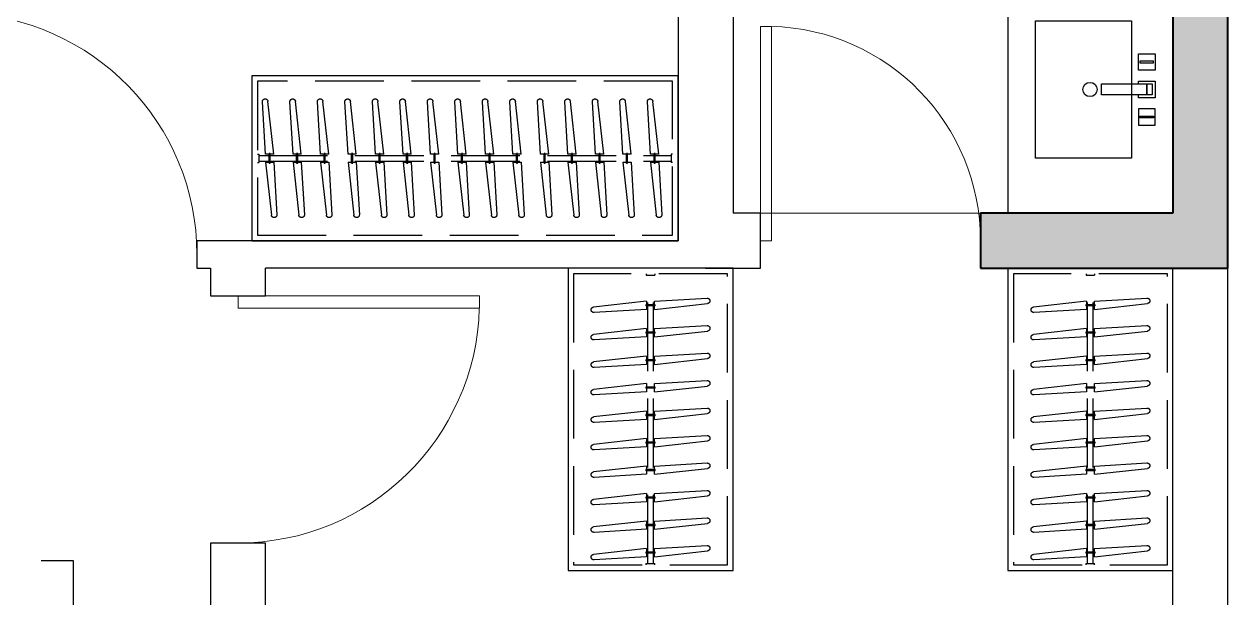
# Model space of a CAD drawing. Extents: x 3753737 to 4713801, y -857380 to 24339.
# Drawn here: x 4514970 to 4519349, y -763446 to -761358 of the extents above; entities that cross this region are included whole.
import ezdxf

# ---------------------------------------------------------------- set-up
doc = ezdxf.new("R2010")
doc.units = 0
doc.header["$LTSCALE"] = 1000
doc.header["$MEASUREMENT"] = 0
doc.linetypes.add('A户型$0$DASH', pattern=[0.35, 0.25, -0.1])
doc.layers.get('0').update_dxf_attribs({"linetype": 'CONTINUOUS'})
for name, color, linetype in [('!!电气', 1, 'CONTINUOUS'), ('5fur', 175, 'CONTINUOUS'), ('LVTRY', 252, 'CONTINUOUS'), ('WALL', 252, 'CONTINUOUS')]:
    doc.layers.add(name, color=color, linetype=linetype)
for name, color, linetype, lineweight in [('COLUMN', 252, 'CONTINUOUS', 40), ('PUB_HATCH', 8, 'CONTINUOUS', 9), ('WINDOW', 146, 'CONTINUOUS', 20)]:
    doc.layers.add(name, color=color, linetype=linetype, lineweight=lineweight)

# ---------------------------------------------------------------- blocks, each defined once
blk = doc.blocks.new('A$C1E0F638F')
for points in [[(499.7, 435.1), (499.7, 85.1), (0, 85.1), (0, 435.1)], [(269.9, 30), (229.9, 30), (229.9, 195), (269.9, 195)], [(119.9, 0), (179.9, 0), (179.9, 60), (119.9, 60)], [(146.9, 55), (152.9, 55), (152.9, 5), (146.9, 5)], [(379.9, 0), (319.9, 0), (319.9, 60), (379.9, 60)], [(352.9, 55), (346.9, 55), (346.9, 5), (352.9, 5)], [(229.9, 30), (269.9, 30), (269.9, 10), (229.9, 10)]]:
    blk.add_lwpolyline(points, close=True)
blk.add_lwpolyline([(269.9, 60), (279.9, 60), (279.9, 0), (219.9, 0), (219.9, 60), (229.9, 60)])
blk.add_circle((249.9, 236.3), 26)
blk = doc.blocks.new('GDGDRGDGRD')
at = {"layer": 'LVTRY', "color": 252}
blk.add_lwpolyline([(490882.6, 522448.5), (490282.6, 522448.5), (490282.6, 523348.5), (490882.6, 523348.5)], close=True, dxfattribs=at)
at = {"layer": 'LVTRY', "color": 252, "xscale": -1, "rotation": 270}
blk.add_blockref('A$C1E0F638F', (490347.5, 522648.8), dxfattribs=at)
blk = doc.blocks.new('GFDGFSDFGD')
at = {"layer": 'PUB_HATCH'}
blk.add_hatch(color=256, dxfattribs=at).paths.add_polyline_path([(470116.5, 373023.7), (470116.5, 372823.7), (470516.6, 372823.7), (470516.6, 370223.7), (469816.6, 370223.7), (469816.6, 370023.7), (470716.6, 370023.7), (470716.6, 373023.7)])
at = {"layer": 'COLUMN', "color": 252}
for p, q in [((470716.6, 370023.7), (470716.6, 373023.7)), ((470516.6, 372823.7), (470516.6, 370223.7)), ((470516.6, 370223.7), (469816.6, 370223.7)), ((469816.6, 370223.7), (469816.6, 370023.7)), ((469816.6, 370023.7), (470716.6, 370023.7))]:
    blk.add_line(p, q, dxfattribs=at)
blk = doc.blocks.new('FGDGDGRDGRRD')
at = {"color": 252}
for p, q in [((421234.8, 367858.3), (421234.8, 368458.3)), ((421234.8, 368458.3), (422784.8, 368458.3)), ((421234.8, 367858.3), (421234.8, 368458.3)), ((421234.8, 368458.3), (422784.8, 368458.3)), ((422784.8, 368458.3), (422784.8, 367858.3)), ((422784.8, 368458.3), (422784.8, 368458.3)), ((422784.8, 368458.3), (422784.8, 367858.3)), ((422784.8, 368458.3), (422784.8, 368458.3)), ((422784.8, 367858.3), (421234.8, 367858.3)), ((422784.8, 367858.3), (421234.8, 367858.3)), ((419434.8, 366658.6), (419434.8, 367758.3)), ((419434.8, 367758.3), (420034.8, 367758.3)), ((419434.8, 366658.6), (419434.8, 367758.3)), ((419434.8, 367758.3), (420034.8, 367758.3)), ((420034.8, 367758.3), (420034.8, 366658.6)), ((420034.8, 367758.3), (420034.8, 366658.6)), ((421034.8, 366658.6), (421034.8, 367758.3)), ((421034.8, 367758.3), (421634.8, 367758.3)), ((421034.8, 366658.6), (421034.8, 367758.3)), ((421034.8, 367758.3), (421634.8, 367758.3)), ((421634.8, 367758.3), (421634.8, 366658.6)), ((421634.8, 367758.3), (421634.8, 366658.6)), ((420034.8, 366658.6), (419434.8, 366658.6)), ((420034.8, 366658.6), (419434.8, 366658.6)), ((420034.8, 366658.6), (420034.8, 366658.6)), ((420034.8, 366658.6), (420034.8, 366658.6)), ((421634.8, 366658.6), (421034.8, 366658.6)), ((421634.8, 366658.6), (421034.8, 366658.6)), ((421634.8, 366658.6), (421634.8, 366658.6)), ((421634.8, 366658.6), (421634.8, 366658.6))]:
    blk.add_line(p, q, dxfattribs=at)
at = {"layer": '5fur', "color": 252, "linetype": 'A户型$0$DASH'}
for p, q in [((421234.8, 367858.3), (421234.8, 368458.3)), ((421234.8, 368458.3), (422784.8, 368458.3)), ((421234.8, 367858.3), (421234.8, 368458.3)), ((421234.8, 368458.3), (422784.8, 368458.3)), ((421254.8, 367878.3), (421254.8, 368438.3)), ((421254.8, 368438.3), (422764.8, 368438.3)), ((421254.8, 367878.3), (421254.8, 368438.3)), ((421254.8, 368438.3), (422764.8, 368438.3)), ((422764.8, 368438.3), (422764.8, 367878.3)), ((422764.8, 368438.3), (422764.8, 367878.3)), ((422784.8, 368458.3), (422784.8, 367858.3)), ((422784.8, 368458.3), (422784.8, 367858.3)), ((421305.1, 368172.6), (421326.4, 368365.3)), ((421305.1, 368172.6), (421326.4, 368365.3)), ((421335.1, 368172.6), (421346.3, 368363.8)), ((421335.1, 368172.6), (421346.4, 368363.8)), ((421405.1, 368172.6), (421426.4, 368365.3)), ((421405.1, 368172.6), (421426.4, 368365.3)), ((421435.1, 368172.6), (421446.3, 368363.8)), ((421435.1, 368172.6), (421446.4, 368363.8)), ((421505.1, 368172.6), (421526.4, 368365.3)), ((421505.1, 368172.6), (421526.4, 368365.3)), ((421535.1, 368172.6), (421546.3, 368363.8)), ((421535.1, 368172.6), (421546.4, 368363.8)), ((421605.1, 368172.6), (421626.4, 368365.3)), ((421605.1, 368172.6), (421626.4, 368365.3)), ((421635.1, 368172.6), (421646.3, 368363.8)), ((421635.1, 368172.6), (421646.4, 368363.8)), ((421705.1, 368172.6), (421726.4, 368365.3)), ((421705.1, 368172.6), (421726.4, 368365.3)), ((421735.1, 368172.6), (421746.3, 368363.8)), ((421735.1, 368172.6), (421746.4, 368363.8)), ((421805.1, 368172.6), (421826.4, 368365.3)), ((421805.1, 368172.6), (421826.4, 368365.3)), ((421835.1, 368172.6), (421846.3, 368363.8)), ((421835.1, 368172.6), (421846.4, 368363.8)), ((421905.1, 368172.6), (421926.4, 368365.3)), ((421905.1, 368172.6), (421926.4, 368365.3)), ((421935.1, 368172.6), (421946.3, 368363.8)), ((421935.1, 368172.6), (421946.4, 368363.8)), ((422005.1, 368172.6), (422026.4, 368365.3)), ((422005.1, 368172.6), (422026.4, 368365.3)), ((422035.1, 368172.6), (422046.3, 368363.8)), ((422035.1, 368172.6), (422046.4, 368363.8)), ((422105.1, 368172.6), (422126.4, 368365.3)), ((422105.1, 368172.6), (422126.4, 368365.3)), ((422135.1, 368172.6), (422146.3, 368363.8)), ((422135.1, 368172.6), (422146.4, 368363.8)), ((422205.1, 368172.6), (422226.4, 368365.3)), ((422205.1, 368172.6), (422226.4, 368365.3)), ((422235.1, 368172.6), (422246.3, 368363.8)), ((422235.1, 368172.6), (422246.4, 368363.8)), ((422305.1, 368172.6), (422326.4, 368365.3)), ((422305.1, 368172.6), (422326.4, 368365.3)), ((422335.1, 368172.6), (422346.3, 368363.8)), ((422335.1, 368172.6), (422346.4, 368363.8)), ((422405.1, 368172.6), (422426.4, 368365.3)), ((422405.1, 368172.6), (422426.4, 368365.3)), ((422435.1, 368172.6), (422446.3, 368363.8)), ((422435.1, 368172.6), (422446.4, 368363.8)), ((422505.1, 368172.6), (422526.4, 368365.3)), ((422505.1, 368172.6), (422526.4, 368365.3)), ((422535.1, 368172.6), (422546.3, 368363.8)), ((422535.1, 368172.6), (422546.4, 368363.8)), ((422605.1, 368172.6), (422626.4, 368365.3)), ((422605.1, 368172.6), (422626.4, 368365.3)), ((422635.1, 368172.6), (422646.3, 368363.8)), ((422635.1, 368172.6), (422646.4, 368363.8)), ((422705.1, 368172.6), (422726.4, 368365.3)), ((422705.1, 368172.6), (422726.4, 368365.3)), ((422735.1, 368172.6), (422746.3, 368363.8)), ((422735.1, 368172.6), (422746.4, 368363.8)), ((421254.8, 368173.6), (421259.8, 368173.6)), ((421254.8, 368173.6), (421259.8, 368173.6)), ((421259.8, 368173.6), (421259.8, 368143.1)), ((421259.8, 368173.6), (421259.8, 368143.1)), ((422759.8, 368168.6), (421259.8, 368168.6)), ((422759.8, 368168.6), (421259.8, 368168.6)), ((421305.1, 368172.6), (421318.1, 368172.6)), ((421305.1, 368172.6), (421318.1, 368172.6)), ((421318.1, 368175.6), (421322.1, 368175.6)), ((421318.1, 368141), (421318.1, 368175.6)), ((421318.1, 368175.6), (421322.1, 368175.6)), ((421318.1, 368141), (421318.1, 368175.6)), ((421322.1, 368141), (421322.1, 368175.6)), ((421322.1, 368141), (421322.1, 368175.6)), ((421322.1, 368172.6), (421335.1, 368172.6)), ((421322.1, 368172.6), (421335.1, 368172.6)), ((421405.1, 368172.6), (421418.1, 368172.6)), ((421405.1, 368172.6), (421418.1, 368172.6)), ((421418.1, 368175.6), (421422.1, 368175.6)), ((421418.1, 368141), (421418.1, 368175.6)), ((421418.1, 368175.6), (421422.1, 368175.6)), ((421418.1, 368141), (421418.1, 368175.6)), ((421422.1, 368141), (421422.1, 368175.6)), ((421422.1, 368141), (421422.1, 368175.6)), ((421422.1, 368172.6), (421435.1, 368172.6)), ((421422.1, 368172.6), (421435.1, 368172.6)), ((421505.1, 368172.6), (421518.1, 368172.6)), ((421505.1, 368172.6), (421518.1, 368172.6)), ((421518.1, 368175.6), (421522.1, 368175.6)), ((421518.1, 368141), (421518.1, 368175.6)), ((421518.1, 368175.6), (421522.1, 368175.6)), ((421518.1, 368141), (421518.1, 368175.6)), ((421522.1, 368141), (421522.1, 368175.6)), ((421522.1, 368141), (421522.1, 368175.6)), ((421522.1, 368172.6), (421535.1, 368172.6)), ((421522.1, 368172.6), (421535.1, 368172.6)), ((421605.1, 368172.6), (421618.1, 368172.6)), ((421605.1, 368172.6), (421618.1, 368172.6)), ((421618.1, 368175.6), (421622.1, 368175.6)), ((421618.1, 368141), (421618.1, 368175.6)), ((421618.1, 368175.6), (421622.1, 368175.6)), ((421618.1, 368141), (421618.1, 368175.6)), ((421622.1, 368141), (421622.1, 368175.6)), ((421622.1, 368141), (421622.1, 368175.6)), ((421622.1, 368172.6), (421635.1, 368172.6)), ((421622.1, 368172.6), (421635.1, 368172.6)), ((421705.1, 368172.6), (421718.1, 368172.6)), ((421705.1, 368172.6), (421718.1, 368172.6)), ((421718.1, 368175.6), (421722.1, 368175.6)), ((421718.1, 368141), (421718.1, 368175.6)), ((421718.1, 368175.6), (421722.1, 368175.6)), ((421718.1, 368141), (421718.1, 368175.6)), ((421722.1, 368141), (421722.1, 368175.6)), ((421722.1, 368141), (421722.1, 368175.6)), ((421722.1, 368172.6), (421735.1, 368172.6)), ((421722.1, 368172.6), (421735.1, 368172.6)), ((421805.1, 368172.6), (421818.1, 368172.6)), ((421805.1, 368172.6), (421818.1, 368172.6)), ((421818.1, 368175.6), (421822.1, 368175.6)), ((421818.1, 368141), (421818.1, 368175.6)), ((421818.1, 368175.6), (421822.1, 368175.6)), ((421818.1, 368141), (421818.1, 368175.6)), ((421822.1, 368141), (421822.1, 368175.6)), ((421822.1, 368141), (421822.1, 368175.6)), ((421822.1, 368172.6), (421835.1, 368172.6)), ((421822.1, 368172.6), (421835.1, 368172.6)), ((421905.1, 368172.6), (421918.1, 368172.6)), ((421905.1, 368172.6), (421918.1, 368172.6)), ((421918.1, 368175.6), (421922.1, 368175.6)), ((421918.1, 368141), (421918.1, 368175.6)), ((421918.1, 368175.6), (421922.1, 368175.6)), ((421918.1, 368141), (421918.1, 368175.6)), ((421922.1, 368141), (421922.1, 368175.6)), ((421922.1, 368141), (421922.1, 368175.6)), ((421922.1, 368172.6), (421935.1, 368172.6)), ((421922.1, 368172.6), (421935.1, 368172.6)), ((422005.1, 368172.6), (422018.1, 368172.6)), ((422005.1, 368172.6), (422018.1, 368172.6)), ((422018.1, 368175.6), (422022.1, 368175.6)), ((422018.1, 368141), (422018.1, 368175.6)), ((422018.1, 368175.6), (422022.1, 368175.6)), ((422018.1, 368141), (422018.1, 368175.6)), ((422022.1, 368141), (422022.1, 368175.6)), ((422022.1, 368141), (422022.1, 368175.6)), ((422022.1, 368172.6), (422035.1, 368172.6)), ((422022.1, 368172.6), (422035.1, 368172.6)), ((422105.1, 368172.6), (422118.1, 368172.6)), ((422105.1, 368172.6), (422118.1, 368172.6)), ((422118.1, 368175.6), (422122.1, 368175.6)), ((422118.1, 368141), (422118.1, 368175.6)), ((422118.1, 368175.6), (422122.1, 368175.6)), ((422118.1, 368141), (422118.1, 368175.6)), ((422122.1, 368141), (422122.1, 368175.6)), ((422122.1, 368141), (422122.1, 368175.6)), ((422122.1, 368172.6), (422135.1, 368172.6)), ((422122.1, 368172.6), (422135.1, 368172.6)), ((422205.1, 368172.6), (422218.1, 368172.6)), ((422205.1, 368172.6), (422218.1, 368172.6)), ((422218.1, 368175.6), (422222.1, 368175.6)), ((422218.1, 368141), (422218.1, 368175.6)), ((422218.1, 368175.6), (422222.1, 368175.6)), ((422218.1, 368141), (422218.1, 368175.6)), ((422222.1, 368141), (422222.1, 368175.6)), ((422222.1, 368141), (422222.1, 368175.6)), ((422222.1, 368172.6), (422235.1, 368172.6)), ((422222.1, 368172.6), (422235.1, 368172.6)), ((422305.1, 368172.6), (422318.1, 368172.6)), ((422305.1, 368172.6), (422318.1, 368172.6)), ((422318.1, 368175.6), (422322.1, 368175.6)), ((422318.1, 368141), (422318.1, 368175.6)), ((422318.1, 368175.6), (422322.1, 368175.6)), ((422318.1, 368141), (422318.1, 368175.6)), ((422322.1, 368141), (422322.1, 368175.6)), ((422322.1, 368141), (422322.1, 368175.6)), ((422322.1, 368172.6), (422335.1, 368172.6)), ((422322.1, 368172.6), (422335.1, 368172.6)), ((422405.1, 368172.6), (422418.1, 368172.6)), ((422405.1, 368172.6), (422418.1, 368172.6)), ((422418.1, 368175.6), (422422.1, 368175.6)), ((422418.1, 368141), (422418.1, 368175.6)), ((422418.1, 368175.6), (422422.1, 368175.6)), ((422418.1, 368141), (422418.1, 368175.6)), ((422422.1, 368141), (422422.1, 368175.6)), ((422422.1, 368141), (422422.1, 368175.6)), ((422422.1, 368172.6), (422435.1, 368172.6)), ((422422.1, 368172.6), (422435.1, 368172.6)), ((422505.1, 368172.6), (422518.1, 368172.6)), ((422505.1, 368172.6), (422518.1, 368172.6)), ((422518.1, 368175.6), (422522.1, 368175.6)), ((422518.1, 368141), (422518.1, 368175.6)), ((422518.1, 368175.6), (422522.1, 368175.6)), ((422518.1, 368141), (422518.1, 368175.6)), ((422522.1, 368141), (422522.1, 368175.6)), ((422522.1, 368141), (422522.1, 368175.6)), ((422522.1, 368172.6), (422535.1, 368172.6)), ((422522.1, 368172.6), (422535.1, 368172.6)), ((422605.1, 368172.6), (422618.1, 368172.6)), ((422605.1, 368172.6), (422618.1, 368172.6)), ((422618.1, 368175.6), (422622.1, 368175.6)), ((422618.1, 368141), (422618.1, 368175.6)), ((422618.1, 368175.6), (422622.1, 368175.6)), ((422618.1, 368141), (422618.1, 368175.6)), ((422622.1, 368141), (422622.1, 368175.6)), ((422622.1, 368141), (422622.1, 368175.6)), ((422622.1, 368172.6), (422635.1, 368172.6)), ((422622.1, 368172.6), (422635.1, 368172.6)), ((422705.1, 368172.6), (422718.1, 368172.6)), ((422705.1, 368172.6), (422718.1, 368172.6)), ((422718.1, 368175.6), (422722.1, 368175.6)), ((422718.1, 368141), (422718.1, 368175.6)), ((422718.1, 368175.6), (422722.1, 368175.6)), ((422718.1, 368141), (422718.1, 368175.6)), ((422722.1, 368141), (422722.1, 368175.6)), ((422722.1, 368141), (422722.1, 368175.6)), ((422722.1, 368172.6), (422735.1, 368172.6)), ((422722.1, 368172.6), (422735.1, 368172.6)), ((422764.8, 368173.6), (422759.8, 368173.6)), ((422764.8, 368173.6), (422759.8, 368173.6)), ((422759.8, 368173.6), (422759.8, 368143.1)), ((422759.8, 368173.6), (422759.8, 368143.1)), ((421254.8, 368143.1), (421259.8, 368143.1)), ((421254.8, 368143.1), (421259.8, 368143.1)), ((422759.8, 368148.1), (421259.8, 368148.1)), ((422759.8, 368148.1), (421259.8, 368148.1)), ((421305.1, 368144), (421293.9, 367952.9)), ((421305.1, 368144), (421293.9, 367952.9)), ((421318.1, 368144), (421305.1, 368144)), ((421318.1, 368144), (421305.1, 368144)), ((421335.1, 368144), (421313.8, 367951.3)), ((421335.1, 368144), (421313.8, 367951.3)), ((421322.1, 368141), (421318.1, 368141)), ((421322.1, 368141), (421318.1, 368141)), ((421335.1, 368144), (421322.1, 368144)), ((421335.1, 368144), (421322.1, 368144)), ((421405.1, 368144), (421393.9, 367952.9)), ((421405.1, 368144), (421393.9, 367952.9)), ((421418.1, 368144), (421405.1, 368144)), ((421418.1, 368144), (421405.1, 368144)), ((421435.1, 368144), (421413.8, 367951.3)), ((421435.1, 368144), (421413.8, 367951.3)), ((421422.1, 368141), (421418.1, 368141)), ((421422.1, 368141), (421418.1, 368141)), ((421435.1, 368144), (421422.1, 368144)), ((421435.1, 368144), (421422.1, 368144)), ((421505.1, 368144), (421493.9, 367952.9)), ((421505.1, 368144), (421493.9, 367952.9)), ((421518.1, 368144), (421505.1, 368144)), ((421518.1, 368144), (421505.1, 368144)), ((421535.1, 368144), (421513.8, 367951.3)), ((421535.1, 368144), (421513.8, 367951.3)), ((421522.1, 368141), (421518.1, 368141)), ((421522.1, 368141), (421518.1, 368141)), ((421535.1, 368144), (421522.1, 368144)), ((421535.1, 368144), (421522.1, 368144)), ((421605.1, 368144), (421593.9, 367952.9)), ((421605.1, 368144), (421593.9, 367952.9)), ((421618.1, 368144), (421605.1, 368144)), ((421618.1, 368144), (421605.1, 368144)), ((421635.1, 368144), (421613.8, 367951.3)), ((421635.1, 368144), (421613.8, 367951.3)), ((421622.1, 368141), (421618.1, 368141)), ((421622.1, 368141), (421618.1, 368141)), ((421635.1, 368144), (421622.1, 368144)), ((421635.1, 368144), (421622.1, 368144)), ((421705.1, 368144), (421693.9, 367952.9)), ((421705.1, 368144), (421693.9, 367952.9)), ((421718.1, 368144), (421705.1, 368144)), ((421718.1, 368144), (421705.1, 368144)), ((421735.1, 368144), (421713.8, 367951.3)), ((421735.1, 368144), (421713.8, 367951.3)), ((421722.1, 368141), (421718.1, 368141)), ((421722.1, 368141), (421718.1, 368141)), ((421735.1, 368144), (421722.1, 368144)), ((421735.1, 368144), (421722.1, 368144)), ((421805.1, 368144), (421793.9, 367952.9)), ((421805.1, 368144), (421793.9, 367952.9)), ((421818.1, 368144), (421805.1, 368144)), ((421818.1, 368144), (421805.1, 368144)), ((421835.1, 368144), (421813.8, 367951.3)), ((421835.1, 368144), (421813.8, 367951.3)), ((421822.1, 368141), (421818.1, 368141)), ((421822.1, 368141), (421818.1, 368141)), ((421835.1, 368144), (421822.1, 368144)), ((421835.1, 368144), (421822.1, 368144)), ((421905.1, 368144), (421893.9, 367952.9)), ((421905.1, 368144), (421893.9, 367952.9)), ((421918.1, 368144), (421905.1, 368144)), ((421918.1, 368144), (421905.1, 368144)), ((421935.1, 368144), (421913.8, 367951.3)), ((421935.1, 368144), (421913.8, 367951.3)), ((421922.1, 368141), (421918.1, 368141)), ((421922.1, 368141), (421918.1, 368141)), ((421935.1, 368144), (421922.1, 368144)), ((421935.1, 368144), (421922.1, 368144)), ((422005.1, 368144), (421993.9, 367952.9)), ((422005.1, 368144), (421993.9, 367952.9)), ((422018.1, 368144), (422005.1, 368144)), ((422018.1, 368144), (422005.1, 368144)), ((422035.1, 368144), (422013.8, 367951.3)), ((422035.1, 368144), (422013.8, 367951.3)), ((422022.1, 368141), (422018.1, 368141)), ((422022.1, 368141), (422018.1, 368141)), ((422035.1, 368144), (422022.1, 368144)), ((422035.1, 368144), (422022.1, 368144)), ((422105.1, 368144), (422093.9, 367952.9)), ((422105.1, 368144), (422093.9, 367952.9)), ((422118.1, 368144), (422105.1, 368144)), ((422118.1, 368144), (422105.1, 368144)), ((422135.1, 368144), (422113.8, 367951.3)), ((422135.1, 368144), (422113.8, 367951.3)), ((422122.1, 368141), (422118.1, 368141)), ((422122.1, 368141), (422118.1, 368141)), ((422135.1, 368144), (422122.1, 368144)), ((422135.1, 368144), (422122.1, 368144)), ((422205.1, 368144), (422193.9, 367952.9)), ((422205.1, 368144), (422193.9, 367952.9)), ((422218.1, 368144), (422205.1, 368144)), ((422218.1, 368144), (422205.1, 368144)), ((422235.1, 368144), (422213.8, 367951.3)), ((422235.1, 368144), (422213.8, 367951.3)), ((422222.1, 368141), (422218.1, 368141)), ((422222.1, 368141), (422218.1, 368141)), ((422235.1, 368144), (422222.1, 368144)), ((422235.1, 368144), (422222.1, 368144)), ((422305.1, 368144), (422293.9, 367952.9)), ((422305.1, 368144), (422293.9, 367952.9)), ((422318.1, 368144), (422305.1, 368144)), ((422318.1, 368144), (422305.1, 368144)), ((422335.1, 368144), (422313.8, 367951.3)), ((422335.1, 368144), (422313.8, 367951.3)), ((422322.1, 368141), (422318.1, 368141)), ((422322.1, 368141), (422318.1, 368141)), ((422335.1, 368144), (422322.1, 368144)), ((422335.1, 368144), (422322.1, 368144)), ((422405.1, 368144), (422393.9, 367952.9)), ((422405.1, 368144), (422393.9, 367952.9)), ((422418.1, 368144), (422405.1, 368144)), ((422418.1, 368144), (422405.1, 368144)), ((422435.1, 368144), (422413.8, 367951.3)), ((422435.1, 368144), (422413.8, 367951.3)), ((422422.1, 368141), (422418.1, 368141)), ((422422.1, 368141), (422418.1, 368141)), ((422435.1, 368144), (422422.1, 368144)), ((422435.1, 368144), (422422.1, 368144)), ((422505.1, 368144), (422493.9, 367952.9)), ((422505.1, 368144), (422493.9, 367952.9)), ((422518.1, 368144), (422505.1, 368144)), ((422518.1, 368144), (422505.1, 368144)), ((422535.1, 368144), (422513.8, 367951.3)), ((422535.1, 368144), (422513.8, 367951.3)), ((422522.1, 368141), (422518.1, 368141)), ((422522.1, 368141), (422518.1, 368141)), ((422535.1, 368144), (422522.1, 368144)), ((422535.1, 368144), (422522.1, 368144)), ((422605.1, 368144), (422593.9, 367952.9)), ((422605.1, 368144), (422593.9, 367952.9)), ((422618.1, 368144), (422605.1, 368144)), ((422618.1, 368144), (422605.1, 368144)), ((422635.1, 368144), (422613.8, 367951.3)), ((422635.1, 368144), (422613.8, 367951.3)), ((422622.1, 368141), (422618.1, 368141)), ((422622.1, 368141), (422618.1, 368141)), ((422635.1, 368144), (422622.1, 368144)), ((422635.1, 368144), (422622.1, 368144)), ((422705.1, 368144), (422693.9, 367952.9)), ((422705.1, 368144), (422693.9, 367952.9)), ((422718.1, 368144), (422705.1, 368144)), ((422718.1, 368144), (422705.1, 368144)), ((422735.1, 368144), (422713.8, 367951.3)), ((422735.1, 368144), (422713.8, 367951.3)), ((422722.1, 368141), (422718.1, 368141)), ((422722.1, 368141), (422718.1, 368141)), ((422735.1, 368144), (422722.1, 368144)), ((422735.1, 368144), (422722.1, 368144)), ((422764.8, 368143.1), (422759.8, 368143.1)), ((422764.8, 368143.1), (422759.8, 368143.1)), ((422784.8, 367858.3), (421234.8, 367858.3)), ((422784.8, 367858.3), (421234.8, 367858.3)), ((422764.8, 367878.3), (421254.8, 367878.3)), ((422764.8, 367878.3), (421254.8, 367878.3)), ((419434.8, 366658.6), (419434.8, 367758.3)), ((419434.8, 367758.3), (420034.8, 367758.3)), ((419434.8, 366658.6), (419434.8, 367758.3)), ((419434.8, 367758.3), (420034.8, 367758.3)), ((419454.8, 366678.6), (419454.8, 367738.3)), ((419454.8, 367738.3), (420014.8, 367738.3)), ((419454.8, 366678.6), (419454.8, 367738.3)), ((419454.8, 367738.3), (420014.8, 367738.3)), ((419719.6, 367738.3), (419719.6, 367733.3)), ((419719.6, 367738.3), (419719.6, 367733.3)), ((419750.1, 367733.3), (419719.6, 367733.3)), ((419750.1, 367733.3), (419719.6, 367733.3)), ((419724.6, 366683.6), (419724.6, 367733.3)), ((419724.6, 366683.6), (419724.6, 367733.3)), ((419745.1, 366683.6), (419745.1, 367733.3)), ((419745.1, 366683.6), (419745.1, 367733.3)), ((419750.1, 367738.3), (419750.1, 367733.3)), ((419750.1, 367738.3), (419750.1, 367733.3)), ((420014.8, 367738.3), (420014.8, 366678.6)), ((420014.8, 367738.3), (420014.8, 366678.6)), ((420034.8, 367758.3), (420034.8, 366658.6)), ((420034.8, 367758.3), (420034.8, 366658.6)), ((421034.8, 366658.6), (421034.8, 367758.3)), ((421034.8, 367758.3), (421634.8, 367758.3)), ((421034.8, 366658.6), (421034.8, 367758.3)), ((421034.8, 367758.3), (421634.8, 367758.3)), ((421054.8, 366678.6), (421054.8, 367738.3)), ((421054.8, 367738.3), (421614.8, 367738.3)), ((421054.8, 366678.6), (421054.8, 367738.3)), ((421054.8, 367738.3), (421614.8, 367738.3)), ((421319.6, 367738.3), (421319.6, 367733.3)), ((421319.6, 367738.3), (421319.6, 367733.3)), ((421350.1, 367733.3), (421319.6, 367733.3)), ((421350.1, 367733.3), (421319.6, 367733.3)), ((421324.6, 366683.6), (421324.6, 367733.3)), ((421324.6, 366683.6), (421324.6, 367733.3)), ((421345.1, 366683.6), (421345.1, 367733.3)), ((421345.1, 366683.6), (421345.1, 367733.3)), ((421350.1, 367738.3), (421350.1, 367733.3)), ((421350.1, 367738.3), (421350.1, 367733.3)), ((421614.8, 367738.3), (421614.8, 366678.6)), ((421614.8, 367738.3), (421614.8, 366678.6)), ((421634.8, 367758.3), (421634.8, 366658.6)), ((421634.8, 367758.3), (421634.8, 366658.6)), ((419720.5, 367608.3), (419527.8, 367629.6)), ((419720.5, 367608.3), (419527.8, 367629.6)), ((419720.5, 367638.3), (419529.4, 367649.5)), ((419720.5, 367638.3), (419529.4, 367649.5)), ((419720.5, 367625.3), (419720.5, 367638.3)), ((419720.5, 367625.3), (419720.5, 367638.3)), ((419749.1, 367638.3), (419749.1, 367625.3)), ((419749.1, 367638.3), (419941.8, 367617)), ((419749.1, 367638.3), (419749.1, 367625.3)), ((419749.1, 367638.3), (419941.8, 367617)), ((421320.5, 367608.3), (421127.8, 367629.6)), ((421320.5, 367608.3), (421127.8, 367629.6)), ((421320.5, 367638.3), (421129.4, 367649.5)), ((421320.5, 367638.3), (421129.4, 367649.5)), ((421320.5, 367625.3), (421320.5, 367638.3)), ((421320.5, 367625.3), (421320.5, 367638.3)), ((421349.1, 367638.3), (421349.1, 367625.3)), ((421349.1, 367638.3), (421541.8, 367617)), ((421349.1, 367638.3), (421349.1, 367625.3)), ((421349.1, 367638.3), (421541.8, 367617)), ((419717.5, 367621.3), (419717.5, 367625.3)), ((419717.5, 367625.3), (419752.1, 367625.3)), ((419717.5, 367621.3), (419717.5, 367625.3)), ((419717.5, 367625.3), (419752.1, 367625.3)), ((419717.5, 367621.3), (419752.1, 367621.3)), ((419717.5, 367621.3), (419752.1, 367621.3)), ((419720.5, 367608.3), (419720.5, 367621.3)), ((419720.5, 367608.3), (419720.5, 367621.3)), ((419749.1, 367621.3), (419749.1, 367608.3)), ((419749.1, 367621.3), (419749.1, 367608.3)), ((419749.1, 367608.3), (419940.3, 367597.1)), ((419749.1, 367608.3), (419940.3, 367597.1)), ((419752.1, 367625.3), (419752.1, 367621.3)), ((419752.1, 367625.3), (419752.1, 367621.3)), ((421317.5, 367621.3), (421317.5, 367625.3)), ((421317.5, 367625.3), (421352.1, 367625.3)), ((421317.5, 367621.3), (421317.5, 367625.3)), ((421317.5, 367625.3), (421352.1, 367625.3)), ((421317.5, 367621.3), (421352.1, 367621.3)), ((421317.5, 367621.3), (421352.1, 367621.3)), ((421320.5, 367608.3), (421320.5, 367621.3)), ((421320.5, 367608.3), (421320.5, 367621.3)), ((421349.1, 367621.3), (421349.1, 367608.3)), ((421349.1, 367621.3), (421349.1, 367608.3)), ((421349.1, 367608.3), (421540.3, 367597.1)), ((421349.1, 367608.3), (421540.3, 367597.1)), ((421352.1, 367625.3), (421352.1, 367621.3)), ((421352.1, 367625.3), (421352.1, 367621.3)), ((419720.5, 367538.3), (419529.4, 367549.5)), ((419720.5, 367538.3), (419529.4, 367549.5)), ((421320.5, 367538.3), (421129.4, 367549.5)), ((421320.5, 367538.3), (421129.4, 367549.5)), ((419720.5, 367508.3), (419527.8, 367529.6)), ((419720.5, 367508.3), (419527.8, 367529.6)), ((419717.5, 367521.3), (419717.5, 367525.3)), ((419717.5, 367525.3), (419752.1, 367525.3)), ((419717.5, 367521.3), (419717.5, 367525.3)), ((419717.5, 367525.3), (419752.1, 367525.3)), ((419717.5, 367521.3), (419752.1, 367521.3)), ((419717.5, 367521.3), (419752.1, 367521.3)), ((419720.5, 367525.3), (419720.5, 367538.3)), ((419720.5, 367525.3), (419720.5, 367538.3)), ((419720.5, 367508.3), (419720.5, 367521.3)), ((419720.5, 367508.3), (419720.5, 367521.3)), ((419749.1, 367538.3), (419749.1, 367525.3)), ((419749.1, 367538.3), (419941.8, 367517)), ((419749.1, 367538.3), (419749.1, 367525.3)), ((419749.1, 367538.3), (419941.8, 367517)), ((419749.1, 367521.3), (419749.1, 367508.3)), ((419749.1, 367521.3), (419749.1, 367508.3)), ((419749.1, 367508.3), (419940.3, 367497.1)), ((419749.1, 367508.3), (419940.3, 367497.1)), ((419752.1, 367525.3), (419752.1, 367521.3)), ((419752.1, 367525.3), (419752.1, 367521.3)), ((421320.5, 367508.3), (421127.8, 367529.6)), ((421320.5, 367508.3), (421127.8, 367529.6)), ((421317.5, 367521.3), (421317.5, 367525.3)), ((421317.5, 367525.3), (421352.1, 367525.3)), ((421317.5, 367521.3), (421317.5, 367525.3)), ((421317.5, 367525.3), (421352.1, 367525.3)), ((421317.5, 367521.3), (421352.1, 367521.3)), ((421317.5, 367521.3), (421352.1, 367521.3)), ((421320.5, 367525.3), (421320.5, 367538.3)), ((421320.5, 367525.3), (421320.5, 367538.3)), ((421320.5, 367508.3), (421320.5, 367521.3)), ((421320.5, 367508.3), (421320.5, 367521.3)), ((421349.1, 367538.3), (421349.1, 367525.3)), ((421349.1, 367538.3), (421541.8, 367517)), ((421349.1, 367538.3), (421349.1, 367525.3)), ((421349.1, 367538.3), (421541.8, 367517)), ((421349.1, 367521.3), (421349.1, 367508.3)), ((421349.1, 367521.3), (421349.1, 367508.3)), ((421349.1, 367508.3), (421540.3, 367497.1)), ((421349.1, 367508.3), (421540.3, 367497.1)), ((421352.1, 367525.3), (421352.1, 367521.3)), ((421352.1, 367525.3), (421352.1, 367521.3)), ((419720.5, 367408.3), (419527.8, 367429.6)), ((419720.5, 367408.3), (419527.8, 367429.6)), ((419720.5, 367438.3), (419529.4, 367449.5)), ((419720.5, 367438.3), (419529.4, 367449.5)), ((419717.5, 367421.3), (419717.5, 367425.3)), ((419717.5, 367425.3), (419752.1, 367425.3)), ((419717.5, 367421.3), (419717.5, 367425.3)), ((419717.5, 367425.3), (419752.1, 367425.3)), ((419717.5, 367421.3), (419752.1, 367421.3)), ((419717.5, 367421.3), (419752.1, 367421.3)), ((419720.5, 367425.3), (419720.5, 367438.3)), ((419720.5, 367425.3), (419720.5, 367438.3)), ((419720.5, 367408.3), (419720.5, 367421.3)), ((419720.5, 367408.3), (419720.5, 367421.3)), ((419749.1, 367438.3), (419749.1, 367425.3)), ((419749.1, 367438.3), (419941.8, 367417)), ((419749.1, 367438.3), (419749.1, 367425.3)), ((419749.1, 367438.3), (419941.8, 367417)), ((419749.1, 367421.3), (419749.1, 367408.3)), ((419749.1, 367421.3), (419749.1, 367408.3)), ((419752.1, 367425.3), (419752.1, 367421.3)), ((419752.1, 367425.3), (419752.1, 367421.3)), ((421320.5, 367408.3), (421127.8, 367429.6)), ((421320.5, 367408.3), (421127.8, 367429.6)), ((421320.5, 367438.3), (421129.4, 367449.5)), ((421320.5, 367438.3), (421129.4, 367449.5)), ((421317.5, 367421.3), (421317.5, 367425.3)), ((421317.5, 367425.3), (421352.1, 367425.3)), ((421317.5, 367421.3), (421317.5, 367425.3)), ((421317.5, 367425.3), (421352.1, 367425.3)), ((421317.5, 367421.3), (421352.1, 367421.3)), ((421317.5, 367421.3), (421352.1, 367421.3)), ((421320.5, 367425.3), (421320.5, 367438.3)), ((421320.5, 367425.3), (421320.5, 367438.3)), ((421320.5, 367408.3), (421320.5, 367421.3)), ((421320.5, 367408.3), (421320.5, 367421.3)), ((421349.1, 367438.3), (421349.1, 367425.3)), ((421349.1, 367438.3), (421541.8, 367417)), ((421349.1, 367438.3), (421349.1, 367425.3)), ((421349.1, 367438.3), (421541.8, 367417)), ((421349.1, 367421.3), (421349.1, 367408.3)), ((421349.1, 367421.3), (421349.1, 367408.3)), ((421352.1, 367425.3), (421352.1, 367421.3)), ((421352.1, 367425.3), (421352.1, 367421.3)), ((419749.1, 367408.3), (419940.3, 367397.1)), ((419749.1, 367408.3), (419940.3, 367397.1)), ((421349.1, 367408.3), (421540.3, 367397.1)), ((421349.1, 367408.3), (421540.3, 367397.1)), ((419720.5, 367308.3), (419527.8, 367329.6)), ((419720.5, 367308.3), (419527.8, 367329.6)), ((419720.5, 367338.3), (419529.4, 367349.5)), ((419720.5, 367338.3), (419529.4, 367349.5)), ((419717.5, 367321.3), (419717.5, 367325.3)), ((419717.5, 367325.3), (419752.1, 367325.3)), ((419717.5, 367321.3), (419717.5, 367325.3)), ((419717.5, 367325.3), (419752.1, 367325.3)), ((419717.5, 367321.3), (419752.1, 367321.3)), ((419717.5, 367321.3), (419752.1, 367321.3)), ((419720.5, 367325.3), (419720.5, 367338.3)), ((419720.5, 367325.3), (419720.5, 367338.3)), ((419720.5, 367308.3), (419720.5, 367321.3)), ((419720.5, 367308.3), (419720.5, 367321.3)), ((419749.1, 367338.3), (419749.1, 367325.3)), ((419749.1, 367338.3), (419941.8, 367317)), ((419749.1, 367338.3), (419749.1, 367325.3)), ((419749.1, 367338.3), (419941.8, 367317)), ((419749.1, 367321.3), (419749.1, 367308.3)), ((419749.1, 367321.3), (419749.1, 367308.3)), ((419752.1, 367325.3), (419752.1, 367321.3)), ((419752.1, 367325.3), (419752.1, 367321.3)), ((421320.5, 367308.3), (421127.8, 367329.6)), ((421320.5, 367308.3), (421127.8, 367329.6)), ((421320.5, 367338.3), (421129.4, 367349.5)), ((421320.5, 367338.3), (421129.4, 367349.5)), ((421317.5, 367321.3), (421317.5, 367325.3)), ((421317.5, 367325.3), (421352.1, 367325.3)), ((421317.5, 367321.3), (421317.5, 367325.3)), ((421317.5, 367325.3), (421352.1, 367325.3)), ((421317.5, 367321.3), (421352.1, 367321.3)), ((421317.5, 367321.3), (421352.1, 367321.3)), ((421320.5, 367325.3), (421320.5, 367338.3)), ((421320.5, 367325.3), (421320.5, 367338.3)), ((421320.5, 367308.3), (421320.5, 367321.3)), ((421320.5, 367308.3), (421320.5, 367321.3)), ((421349.1, 367338.3), (421349.1, 367325.3)), ((421349.1, 367338.3), (421541.8, 367317)), ((421349.1, 367338.3), (421349.1, 367325.3)), ((421349.1, 367338.3), (421541.8, 367317)), ((421349.1, 367321.3), (421349.1, 367308.3)), ((421349.1, 367321.3), (421349.1, 367308.3)), ((421352.1, 367325.3), (421352.1, 367321.3)), ((421352.1, 367325.3), (421352.1, 367321.3)), ((419749.1, 367308.3), (419940.3, 367297.1)), ((419749.1, 367308.3), (419940.3, 367297.1)), ((421349.1, 367308.3), (421540.3, 367297.1)), ((421349.1, 367308.3), (421540.3, 367297.1)), ((419720.5, 367238.3), (419529.4, 367249.5)), ((419720.5, 367238.3), (419529.4, 367249.5)), ((419720.5, 367225.3), (419720.5, 367238.3)), ((419720.5, 367225.3), (419720.5, 367238.3)), ((419749.1, 367238.3), (419749.1, 367225.3)), ((419749.1, 367238.3), (419941.8, 367217)), ((419749.1, 367238.3), (419749.1, 367225.3)), ((419749.1, 367238.3), (419941.8, 367217)), ((421320.5, 367238.3), (421129.4, 367249.5)), ((421320.5, 367238.3), (421129.4, 367249.5)), ((421320.5, 367225.3), (421320.5, 367238.3)), ((421320.5, 367225.3), (421320.5, 367238.3)), ((421349.1, 367238.3), (421349.1, 367225.3)), ((421349.1, 367238.3), (421541.8, 367217)), ((421349.1, 367238.3), (421349.1, 367225.3)), ((421349.1, 367238.3), (421541.8, 367217)), ((419720.5, 367208.3), (419527.8, 367229.6)), ((419720.5, 367208.3), (419527.8, 367229.6)), ((419717.5, 367221.3), (419717.5, 367225.3)), ((419717.5, 367225.3), (419752.1, 367225.3)), ((419717.5, 367221.3), (419717.5, 367225.3)), ((419717.5, 367225.3), (419752.1, 367225.3)), ((419717.5, 367221.3), (419752.1, 367221.3)), ((419717.5, 367221.3), (419752.1, 367221.3)), ((419720.5, 367208.3), (419720.5, 367221.3)), ((419720.5, 367208.3), (419720.5, 367221.3)), ((419749.1, 367221.3), (419749.1, 367208.3)), ((419749.1, 367221.3), (419749.1, 367208.3)), ((419749.1, 367208.3), (419940.3, 367197.1)), ((419749.1, 367208.3), (419940.3, 367197.1)), ((419752.1, 367225.3), (419752.1, 367221.3)), ((419752.1, 367225.3), (419752.1, 367221.3)), ((421320.5, 367208.3), (421127.8, 367229.6)), ((421320.5, 367208.3), (421127.8, 367229.6)), ((421317.5, 367221.3), (421317.5, 367225.3)), ((421317.5, 367225.3), (421352.1, 367225.3)), ((421317.5, 367221.3), (421317.5, 367225.3)), ((421317.5, 367225.3), (421352.1, 367225.3)), ((421317.5, 367221.3), (421352.1, 367221.3)), ((421317.5, 367221.3), (421352.1, 367221.3)), ((421320.5, 367208.3), (421320.5, 367221.3)), ((421320.5, 367208.3), (421320.5, 367221.3)), ((421349.1, 367221.3), (421349.1, 367208.3)), ((421349.1, 367221.3), (421349.1, 367208.3)), ((421349.1, 367208.3), (421540.3, 367197.1)), ((421349.1, 367208.3), (421540.3, 367197.1)), ((421352.1, 367225.3), (421352.1, 367221.3)), ((421352.1, 367225.3), (421352.1, 367221.3)), ((419720.5, 367138.3), (419529.4, 367149.5)), ((419720.5, 367138.3), (419529.4, 367149.5)), ((421320.5, 367138.3), (421129.4, 367149.5)), ((421320.5, 367138.3), (421129.4, 367149.5)), ((419720.5, 367108.3), (419527.8, 367129.6)), ((419720.5, 367108.3), (419527.8, 367129.6)), ((419717.5, 367121.3), (419717.5, 367125.3)), ((419717.5, 367125.3), (419752.1, 367125.3)), ((419717.5, 367121.3), (419717.5, 367125.3)), ((419717.5, 367125.3), (419752.1, 367125.3)), ((419717.5, 367121.3), (419752.1, 367121.3)), ((419717.5, 367121.3), (419752.1, 367121.3)), ((419720.5, 367125.3), (419720.5, 367138.3)), ((419720.5, 367125.3), (419720.5, 367138.3)), ((419720.5, 367108.3), (419720.5, 367121.3)), ((419720.5, 367108.3), (419720.5, 367121.3)), ((419749.1, 367138.3), (419749.1, 367125.3)), ((419749.1, 367138.3), (419941.8, 367117)), ((419749.1, 367138.3), (419749.1, 367125.3)), ((419749.1, 367138.3), (419941.8, 367117)), ((419749.1, 367121.3), (419749.1, 367108.3)), ((419749.1, 367121.3), (419749.1, 367108.3)), ((419749.1, 367108.3), (419940.3, 367097.1)), ((419749.1, 367108.3), (419940.3, 367097.1)), ((419752.1, 367125.3), (419752.1, 367121.3)), ((419752.1, 367125.3), (419752.1, 367121.3)), ((421320.5, 367108.3), (421127.8, 367129.6)), ((421320.5, 367108.3), (421127.8, 367129.6)), ((421317.5, 367121.3), (421317.5, 367125.3)), ((421317.5, 367125.3), (421352.1, 367125.3)), ((421317.5, 367121.3), (421317.5, 367125.3)), ((421317.5, 367125.3), (421352.1, 367125.3)), ((421317.5, 367121.3), (421352.1, 367121.3)), ((421317.5, 367121.3), (421352.1, 367121.3)), ((421320.5, 367125.3), (421320.5, 367138.3)), ((421320.5, 367125.3), (421320.5, 367138.3)), ((421320.5, 367108.3), (421320.5, 367121.3)), ((421320.5, 367108.3), (421320.5, 367121.3)), ((421349.1, 367138.3), (421349.1, 367125.3)), ((421349.1, 367138.3), (421541.8, 367117)), ((421349.1, 367138.3), (421349.1, 367125.3)), ((421349.1, 367138.3), (421541.8, 367117)), ((421349.1, 367121.3), (421349.1, 367108.3)), ((421349.1, 367121.3), (421349.1, 367108.3)), ((421349.1, 367108.3), (421540.3, 367097.1)), ((421349.1, 367108.3), (421540.3, 367097.1)), ((421352.1, 367125.3), (421352.1, 367121.3)), ((421352.1, 367125.3), (421352.1, 367121.3)), ((419720.5, 367008.3), (419527.8, 367029.6)), ((419720.5, 367008.3), (419527.8, 367029.6)), ((419720.5, 367038.3), (419529.4, 367049.5)), ((419720.5, 367038.3), (419529.4, 367049.5)), ((419717.5, 367021.3), (419717.5, 367025.3)), ((419717.5, 367025.3), (419752.1, 367025.3)), ((419717.5, 367021.3), (419717.5, 367025.3)), ((419717.5, 367025.3), (419752.1, 367025.3)), ((419717.5, 367021.3), (419752.1, 367021.3)), ((419717.5, 367021.3), (419752.1, 367021.3)), ((419720.5, 367025.3), (419720.5, 367038.3)), ((419720.5, 367025.3), (419720.5, 367038.3)), ((419720.5, 367008.3), (419720.5, 367021.3)), ((419720.5, 367008.3), (419720.5, 367021.3)), ((419749.1, 367038.3), (419749.1, 367025.3)), ((419749.1, 367038.3), (419941.8, 367017)), ((419749.1, 367038.3), (419749.1, 367025.3)), ((419749.1, 367038.3), (419941.8, 367017)), ((419749.1, 367021.3), (419749.1, 367008.3)), ((419749.1, 367021.3), (419749.1, 367008.3)), ((419752.1, 367025.3), (419752.1, 367021.3)), ((419752.1, 367025.3), (419752.1, 367021.3)), ((421320.5, 367008.3), (421127.8, 367029.6)), ((421320.5, 367008.3), (421127.8, 367029.6)), ((421320.5, 367038.3), (421129.4, 367049.5)), ((421320.5, 367038.3), (421129.4, 367049.5)), ((421317.5, 367021.3), (421317.5, 367025.3)), ((421317.5, 367025.3), (421352.1, 367025.3)), ((421317.5, 367021.3), (421317.5, 367025.3)), ((421317.5, 367025.3), (421352.1, 367025.3)), ((421317.5, 367021.3), (421352.1, 367021.3)), ((421317.5, 367021.3), (421352.1, 367021.3)), ((421320.5, 367025.3), (421320.5, 367038.3)), ((421320.5, 367025.3), (421320.5, 367038.3)), ((421320.5, 367008.3), (421320.5, 367021.3)), ((421320.5, 367008.3), (421320.5, 367021.3)), ((421349.1, 367038.3), (421349.1, 367025.3)), ((421349.1, 367038.3), (421541.8, 367017)), ((421349.1, 367038.3), (421349.1, 367025.3)), ((421349.1, 367038.3), (421541.8, 367017)), ((421349.1, 367021.3), (421349.1, 367008.3)), ((421349.1, 367021.3), (421349.1, 367008.3)), ((421352.1, 367025.3), (421352.1, 367021.3)), ((421352.1, 367025.3), (421352.1, 367021.3)), ((419749.1, 367008.3), (419940.3, 366997.1)), ((419749.1, 367008.3), (419940.3, 366997.1)), ((421349.1, 367008.3), (421540.3, 366997.1)), ((421349.1, 367008.3), (421540.3, 366997.1)), ((419720.5, 366908.3), (419527.8, 366929.6)), ((419720.5, 366908.3), (419527.8, 366929.6)), ((419720.5, 366938.3), (419529.4, 366949.5)), ((419720.5, 366938.3), (419529.4, 366949.5)), ((419720.5, 366925.3), (419720.5, 366938.3)), ((419720.5, 366925.3), (419720.5, 366938.3)), ((419749.1, 366938.3), (419749.1, 366925.3)), ((419749.1, 366938.3), (419941.8, 366917)), ((419749.1, 366938.3), (419749.1, 366925.3)), ((419749.1, 366938.3), (419941.8, 366917)), ((421320.5, 366908.3), (421127.8, 366929.6)), ((421320.5, 366908.3), (421127.8, 366929.6)), ((421320.5, 366938.3), (421129.4, 366949.5)), ((421320.5, 366938.3), (421129.4, 366949.5)), ((421320.5, 366925.3), (421320.5, 366938.3)), ((421320.5, 366925.3), (421320.5, 366938.3)), ((421349.1, 366938.3), (421349.1, 366925.3)), ((421349.1, 366938.3), (421541.8, 366917)), ((421349.1, 366938.3), (421349.1, 366925.3)), ((421349.1, 366938.3), (421541.8, 366917)), ((419717.5, 366921.3), (419717.5, 366925.3)), ((419717.5, 366925.3), (419752.1, 366925.3)), ((419717.5, 366921.3), (419717.5, 366925.3)), ((419717.5, 366925.3), (419752.1, 366925.3)), ((419717.5, 366921.3), (419752.1, 366921.3)), ((419717.5, 366921.3), (419752.1, 366921.3)), ((419720.5, 366908.3), (419720.5, 366921.3)), ((419720.5, 366908.3), (419720.5, 366921.3)), ((419749.1, 366921.3), (419749.1, 366908.3)), ((419749.1, 366921.3), (419749.1, 366908.3)), ((419749.1, 366908.3), (419940.3, 366897.1)), ((419749.1, 366908.3), (419940.3, 366897.1)), ((419752.1, 366925.3), (419752.1, 366921.3)), ((419752.1, 366925.3), (419752.1, 366921.3)), ((421317.5, 366921.3), (421317.5, 366925.3)), ((421317.5, 366925.3), (421352.1, 366925.3)), ((421317.5, 366921.3), (421317.5, 366925.3)), ((421317.5, 366925.3), (421352.1, 366925.3)), ((421317.5, 366921.3), (421352.1, 366921.3)), ((421317.5, 366921.3), (421352.1, 366921.3)), ((421320.5, 366908.3), (421320.5, 366921.3)), ((421320.5, 366908.3), (421320.5, 366921.3)), ((421349.1, 366921.3), (421349.1, 366908.3)), ((421349.1, 366921.3), (421349.1, 366908.3)), ((421349.1, 366908.3), (421540.3, 366897.1)), ((421349.1, 366908.3), (421540.3, 366897.1)), ((421352.1, 366925.3), (421352.1, 366921.3)), ((421352.1, 366925.3), (421352.1, 366921.3)), ((419720.5, 366838.3), (419529.4, 366849.5)), ((419720.5, 366838.3), (419529.4, 366849.5)), ((421320.5, 366838.3), (421129.4, 366849.5)), ((421320.5, 366838.3), (421129.4, 366849.5)), ((419720.5, 366808.3), (419527.8, 366829.6)), ((419720.5, 366808.3), (419527.8, 366829.6)), ((419717.5, 366821.3), (419717.5, 366825.3)), ((419717.5, 366825.3), (419752.1, 366825.3)), ((419717.5, 366821.3), (419717.5, 366825.3)), ((419717.5, 366825.3), (419752.1, 366825.3)), ((419717.5, 366821.3), (419752.1, 366821.3)), ((419717.5, 366821.3), (419752.1, 366821.3)), ((419720.5, 366825.3), (419720.5, 366838.3)), ((419720.5, 366825.3), (419720.5, 366838.3)), ((419720.5, 366808.3), (419720.5, 366821.3)), ((419720.5, 366808.3), (419720.5, 366821.3)), ((419749.1, 366838.3), (419749.1, 366825.3)), ((419749.1, 366838.3), (419941.8, 366817)), ((419749.1, 366838.3), (419749.1, 366825.3)), ((419749.1, 366838.3), (419941.8, 366817)), ((419749.1, 366821.3), (419749.1, 366808.3)), ((419749.1, 366821.3), (419749.1, 366808.3)), ((419749.1, 366808.3), (419940.3, 366797.1)), ((419749.1, 366808.3), (419940.3, 366797.1)), ((419752.1, 366825.3), (419752.1, 366821.3)), ((419752.1, 366825.3), (419752.1, 366821.3)), ((421320.5, 366808.3), (421127.8, 366829.6)), ((421320.5, 366808.3), (421127.8, 366829.6)), ((421317.5, 366821.3), (421317.5, 366825.3)), ((421317.5, 366825.3), (421352.1, 366825.3)), ((421317.5, 366821.3), (421317.5, 366825.3)), ((421317.5, 366825.3), (421352.1, 366825.3)), ((421317.5, 366821.3), (421352.1, 366821.3)), ((421317.5, 366821.3), (421352.1, 366821.3)), ((421320.5, 366825.3), (421320.5, 366838.3)), ((421320.5, 366825.3), (421320.5, 366838.3)), ((421320.5, 366808.3), (421320.5, 366821.3)), ((421320.5, 366808.3), (421320.5, 366821.3)), ((421349.1, 366838.3), (421349.1, 366825.3)), ((421349.1, 366838.3), (421541.8, 366817)), ((421349.1, 366838.3), (421349.1, 366825.3)), ((421349.1, 366838.3), (421541.8, 366817)), ((421349.1, 366821.3), (421349.1, 366808.3)), ((421349.1, 366821.3), (421349.1, 366808.3)), ((421349.1, 366808.3), (421540.3, 366797.1)), ((421349.1, 366808.3), (421540.3, 366797.1)), ((421352.1, 366825.3), (421352.1, 366821.3)), ((421352.1, 366825.3), (421352.1, 366821.3)), ((419720.5, 366708.3), (419527.8, 366729.6)), ((419720.5, 366708.3), (419527.8, 366729.6)), ((419720.5, 366738.3), (419529.4, 366749.5)), ((419720.5, 366738.3), (419529.4, 366749.5)), ((419717.5, 366721.3), (419717.5, 366725.3)), ((419717.5, 366725.3), (419752.1, 366725.3)), ((419717.5, 366721.3), (419717.5, 366725.3)), ((419717.5, 366725.3), (419752.1, 366725.3)), ((419717.5, 366721.3), (419752.1, 366721.3)), ((419717.5, 366721.3), (419752.1, 366721.3)), ((419720.5, 366725.3), (419720.5, 366738.3)), ((419720.5, 366725.3), (419720.5, 366738.3)), ((419720.5, 366708.3), (419720.5, 366721.3)), ((419720.5, 366708.3), (419720.5, 366721.3)), ((419749.1, 366738.3), (419749.1, 366725.3)), ((419749.1, 366738.3), (419941.8, 366717)), ((419749.1, 366738.3), (419749.1, 366725.3)), ((419749.1, 366738.3), (419941.8, 366717)), ((419749.1, 366721.3), (419749.1, 366708.3)), ((419749.1, 366721.3), (419749.1, 366708.3)), ((419749.1, 366708.3), (419940.3, 366697.1)), ((419749.1, 366708.3), (419940.3, 366697.1)), ((419752.1, 366725.3), (419752.1, 366721.3)), ((419752.1, 366725.3), (419752.1, 366721.3)), ((421320.5, 366708.3), (421127.8, 366729.6)), ((421320.5, 366708.3), (421127.8, 366729.6)), ((421320.5, 366738.3), (421129.4, 366749.5)), ((421320.5, 366738.3), (421129.4, 366749.5)), ((421317.5, 366721.3), (421317.5, 366725.3)), ((421317.5, 366725.3), (421352.1, 366725.3)), ((421317.5, 366721.3), (421317.5, 366725.3)), ((421317.5, 366725.3), (421352.1, 366725.3)), ((421317.5, 366721.3), (421352.1, 366721.3)), ((421317.5, 366721.3), (421352.1, 366721.3)), ((421320.5, 366725.3), (421320.5, 366738.3)), ((421320.5, 366725.3), (421320.5, 366738.3)), ((421320.5, 366708.3), (421320.5, 366721.3)), ((421320.5, 366708.3), (421320.5, 366721.3)), ((421349.1, 366738.3), (421349.1, 366725.3)), ((421349.1, 366738.3), (421541.8, 366717)), ((421349.1, 366738.3), (421349.1, 366725.3)), ((421349.1, 366738.3), (421541.8, 366717)), ((421349.1, 366721.3), (421349.1, 366708.3)), ((421349.1, 366721.3), (421349.1, 366708.3)), ((421349.1, 366708.3), (421540.3, 366697.1)), ((421349.1, 366708.3), (421540.3, 366697.1)), ((421352.1, 366725.3), (421352.1, 366721.3)), ((421352.1, 366725.3), (421352.1, 366721.3)), ((420014.8, 366678.6), (419454.8, 366678.6)), ((420014.8, 366678.6), (419454.8, 366678.6)), ((419719.6, 366678.6), (419719.6, 366683.6)), ((419719.6, 366678.6), (419719.6, 366683.6)), ((419750.1, 366683.6), (419719.6, 366683.6)), ((419750.1, 366683.6), (419719.6, 366683.6)), ((419750.1, 366678.6), (419750.1, 366683.6)), ((419750.1, 366678.6), (419750.1, 366683.6)), ((421614.8, 366678.6), (421054.8, 366678.6)), ((421614.8, 366678.6), (421054.8, 366678.6)), ((421319.6, 366678.6), (421319.6, 366683.6)), ((421319.6, 366678.6), (421319.6, 366683.6)), ((421350.1, 366683.6), (421319.6, 366683.6)), ((421350.1, 366683.6), (421319.6, 366683.6)), ((421350.1, 366678.6), (421350.1, 366683.6)), ((421350.1, 366678.6), (421350.1, 366683.6)), ((424251.3, 366694.8), (423434.8, 366694.8)), ((423434.8, 366694.8), (423434.8, 363577.1)), ((420034.8, 366658.6), (419434.8, 366658.6)), ((420034.8, 366658.6), (419434.8, 366658.6)), ((421634.8, 366658.6), (421034.8, 366658.6)), ((421634.8, 366658.6), (421034.8, 366658.6))]:
    blk.add_line(p, q, dxfattribs=at)
for centre, start, end in [((421336.4, 368364.3), 356.9606, 174.2894), ((421336.4, 368364.3), 356.9606, 174.2894), ((421436.4, 368364.3), 356.9606, 174.2894), ((421436.4, 368364.3), 356.9606, 174.2894), ((421536.4, 368364.3), 356.9606, 174.2894), ((421536.4, 368364.3), 356.9606, 174.2894), ((421636.4, 368364.3), 356.9606, 174.2894), ((421636.4, 368364.3), 356.9606, 174.2894), ((421736.4, 368364.3), 356.9606, 174.2894), ((421736.4, 368364.3), 356.9606, 174.2894), ((421836.4, 368364.3), 356.9606, 174.2894), ((421836.4, 368364.3), 356.9606, 174.2894), ((421936.4, 368364.3), 356.9606, 174.2894), ((421936.4, 368364.3), 356.9606, 174.2894), ((422036.4, 368364.3), 356.9606, 174.2894), ((422036.4, 368364.3), 356.9606, 174.2894), ((422136.4, 368364.3), 356.9606, 174.2894), ((422136.4, 368364.3), 356.9606, 174.2894), ((422236.4, 368364.3), 356.9606, 174.2894), ((422236.4, 368364.3), 356.9606, 174.2894), ((422336.4, 368364.3), 356.9606, 174.2894), ((422336.4, 368364.3), 356.9606, 174.2894), ((422436.4, 368364.3), 356.9606, 174.2894), ((422436.4, 368364.3), 356.9606, 174.2894), ((422536.4, 368364.3), 356.9606, 174.2894), ((422536.4, 368364.3), 356.9606, 174.2894), ((422636.4, 368364.3), 356.9606, 174.2894), ((422636.4, 368364.3), 356.9606, 174.2894), ((422736.4, 368364.3), 356.9606, 174.2894), ((422736.4, 368364.3), 356.9606, 174.2894), ((421303.9, 367952.3), 176.9606, 354.2894), ((421303.9, 367952.3), 176.9606, 354.2894), ((421403.9, 367952.3), 176.9606, 354.2894), ((421403.9, 367952.3), 176.9606, 354.2894), ((421503.9, 367952.3), 176.9606, 354.2894), ((421503.9, 367952.3), 176.9606, 354.2894), ((421603.9, 367952.3), 176.9606, 354.2894), ((421603.9, 367952.3), 176.9606, 354.2894), ((421703.9, 367952.3), 176.9606, 354.2894), ((421703.9, 367952.3), 176.9606, 354.2894), ((421803.9, 367952.3), 176.9606, 354.2894), ((421803.9, 367952.3), 176.9606, 354.2894), ((421903.9, 367952.3), 176.9606, 354.2894), ((421903.9, 367952.3), 176.9606, 354.2894), ((422003.9, 367952.3), 176.9606, 354.2894), ((422003.9, 367952.3), 176.9606, 354.2894), ((422103.9, 367952.3), 176.9606, 354.2894), ((422103.9, 367952.3), 176.9606, 354.2894), ((422203.9, 367952.3), 176.9606, 354.2894), ((422203.9, 367952.3), 176.9606, 354.2894), ((422303.9, 367952.3), 176.9606, 354.2894), ((422303.9, 367952.3), 176.9606, 354.2894), ((422403.9, 367952.3), 176.9606, 354.2894), ((422403.9, 367952.3), 176.9606, 354.2894), ((422503.9, 367952.3), 176.9606, 354.2894), ((422503.9, 367952.3), 176.9606, 354.2894), ((422603.9, 367952.3), 176.9606, 354.2894), ((422603.9, 367952.3), 176.9606, 354.2894), ((422703.9, 367952.3), 176.9606, 354.2894), ((422703.9, 367952.3), 176.9606, 354.2894), ((419528.8, 367639.5), 86.9606, 264.2894), ((419528.8, 367639.5), 86.9606, 264.2894), ((421128.8, 367639.5), 86.9606, 264.2894), ((421128.8, 367639.5), 86.9606, 264.2894), ((419940.8, 367607), 266.9606, 84.2894), ((419940.8, 367607), 266.9606, 84.2894), ((421540.8, 367607), 266.9606, 84.2894), ((421540.8, 367607), 266.9606, 84.2894), ((419528.8, 367539.5), 86.9606, 264.2894), ((419528.8, 367539.5), 86.9606, 264.2894), ((421128.8, 367539.5), 86.9606, 264.2894), ((421128.8, 367539.5), 86.9606, 264.2894), ((419940.8, 367507), 266.9606, 84.2894), ((419940.8, 367507), 266.9606, 84.2894), ((421540.8, 367507), 266.9606, 84.2894), ((421540.8, 367507), 266.9606, 84.2894), ((419528.8, 367439.5), 86.9606, 264.2894), ((419528.8, 367439.5), 86.9606, 264.2894), ((419940.8, 367407), 266.9606, 84.2894), ((419940.8, 367407), 266.9606, 84.2894), ((421128.8, 367439.5), 86.9606, 264.2894), ((421128.8, 367439.5), 86.9606, 264.2894), ((421540.8, 367407), 266.9606, 84.2894), ((421540.8, 367407), 266.9606, 84.2894), ((419528.8, 367339.5), 86.9606, 264.2894), ((419528.8, 367339.5), 86.9606, 264.2894), ((421128.8, 367339.5), 86.9606, 264.2894), ((421128.8, 367339.5), 86.9606, 264.2894), ((419940.8, 367307), 266.9606, 84.2894), ((419940.8, 367307), 266.9606, 84.2894), ((421540.8, 367307), 266.9606, 84.2894), ((421540.8, 367307), 266.9606, 84.2894), ((419528.8, 367239.5), 86.9606, 264.2894), ((419528.8, 367239.5), 86.9606, 264.2894), ((421128.8, 367239.5), 86.9606, 264.2894), ((421128.8, 367239.5), 86.9606, 264.2894), ((419940.8, 367207), 266.9606, 84.2894), ((419940.8, 367207), 266.9606, 84.2894), ((421540.8, 367207), 266.9606, 84.2894), ((421540.8, 367207), 266.9606, 84.2894), ((419528.8, 367139.5), 86.9606, 264.2894), ((419528.8, 367139.5), 86.9606, 264.2894), ((421128.8, 367139.5), 86.9606, 264.2894), ((421128.8, 367139.5), 86.9606, 264.2894), ((419940.8, 367107), 266.9606, 84.2894), ((419940.8, 367107), 266.9606, 84.2894), ((421540.8, 367107), 266.9606, 84.2894), ((421540.8, 367107), 266.9606, 84.2894), ((419528.8, 367039.5), 86.9606, 264.2894), ((419528.8, 367039.5), 86.9606, 264.2894), ((419940.8, 367007), 266.9606, 84.2894), ((419940.8, 367007), 266.9606, 84.2894), ((421128.8, 367039.5), 86.9606, 264.2894), ((421128.8, 367039.5), 86.9606, 264.2894), ((421540.8, 367007), 266.9606, 84.2894), ((421540.8, 367007), 266.9606, 84.2894), ((419528.8, 366939.5), 86.9606, 264.2894), ((419528.8, 366939.5), 86.9606, 264.2894), ((421128.8, 366939.5), 86.9606, 264.2894), ((421128.8, 366939.5), 86.9606, 264.2894), ((419940.8, 366907), 266.9606, 84.2894), ((419940.8, 366907), 266.9606, 84.2894), ((421540.8, 366907), 266.9606, 84.2894), ((421540.8, 366907), 266.9606, 84.2894), ((419528.8, 366839.5), 86.9606, 264.2894), ((419528.8, 366839.5), 86.9606, 264.2894), ((421128.8, 366839.5), 86.9606, 264.2894), ((421128.8, 366839.5), 86.9606, 264.2894), ((419940.8, 366807), 266.9606, 84.2894), ((419940.8, 366807), 266.9606, 84.2894), ((421540.8, 366807), 266.9606, 84.2894), ((421540.8, 366807), 266.9606, 84.2894), ((419528.8, 366739.5), 86.9606, 264.2894), ((419528.8, 366739.5), 86.9606, 264.2894), ((419940.8, 366707), 266.9606, 84.2894), ((419940.8, 366707), 266.9606, 84.2894), ((421128.8, 366739.5), 86.9606, 264.2894), ((421128.8, 366739.5), 86.9606, 264.2894), ((421540.8, 366707), 266.9606, 84.2894), ((421540.8, 366707), 266.9606, 84.2894)]:
    blk.add_arc(centre, 10, start, end, dxfattribs=at)
blk = doc.blocks.new('$DorLib2D$00000001')
for p, q in [((0.45, 0.975), (0.5, 0.975)), ((0.45, 0), (0.45, 0.975)), ((0.5, 0), (0.5, 0.975)), ((0.5, 0), (0.45, 0))]:
    blk.add_line(p, q)
at = {"lineweight": 13}
blk.add_arc((0.475, 0), 0.975, 91.4693, 180, dxfattribs=at)
blk = doc.blocks.new('A$C1C403CBE')
at = {"layer": 'WALL', "color": 252}
for p, q in [((50100, 6300), (50100, 9200)), ((48100, 9000), (48100, 6300)), ((48300, 9000), (48300, 6400)), ((49900, 6400), (49900, 9000)), ((48400, 6400), (48300, 6400)), ((48400, 6200), (48400, 6400)), ((49900, 6400), (49200, 6400)), ((49200, 6400), (49200, 6200)), ((46500, 6300), (46350, 6300)), ((46350, 6300), (46350, 6200)), ((48100, 6300), (46500, 6300)), ((50100, 1100), (50100, 6300)), ((46350, 6200), (46400, 6200)), ((46400, 6200), (46400, 6100)), ((48200, 6200), (46600, 6200)), ((46600, 6100), (46600, 6200)), ((48200, 6200), (48400, 6200)), ((49200, 6200), (49900, 6200)), ((49900, 1300), (49900, 6200)), ((46400, 6100), (46600, 6100)), ((46600, 5200), (46400, 5200)), ((46400, 5200), (46400, 1900)), ((46600, 1900), (46600, 5200))]:
    blk.add_line(p, q, dxfattribs=at)
at = {"layer": 'WINDOW', "color": 252}
blk.add_line((49200, 6400), (48400, 6400), dxfattribs=at)
at = {"color": 252}
blk.add_blockref('GFDGFSDFGD', (-420616.6, -363823.7), dxfattribs=at)
at = {"xscale": -1}
blk.add_blockref('FGDGDGRDGRRD', (469334.8, -361558.3), dxfattribs=at)
at = {"color": 252, "xscale": -1}
blk.add_blockref('GDGDRGDGRD', (540182.4, -516048.5), dxfattribs=at)
at = {"layer": 'WINDOW', "color": 252}
for p, xscale, yscale, zscale, rotation in [((45900, 6250), 900, -900, 900, 179.9999999967761), ((48800, 6300), 800, -800, 800, 179.9999999939821), ((46500, 5650), 900, -900, 900, 89.9999999987075)]:
    blk.add_blockref('$DorLib2D$00000001', p, dxfattribs=dict(at, xscale=xscale, yscale=yscale, zscale=zscale, rotation=rotation))

msp = doc.modelspace()

# ---------------------------------------------------------------- block references
at = {"layer": '!!电气'}
msp.add_blockref('A$C1C403CBE', (4469248.6, -768446.5), dxfattribs=at)

doc.saveas('drawing.dxf')
